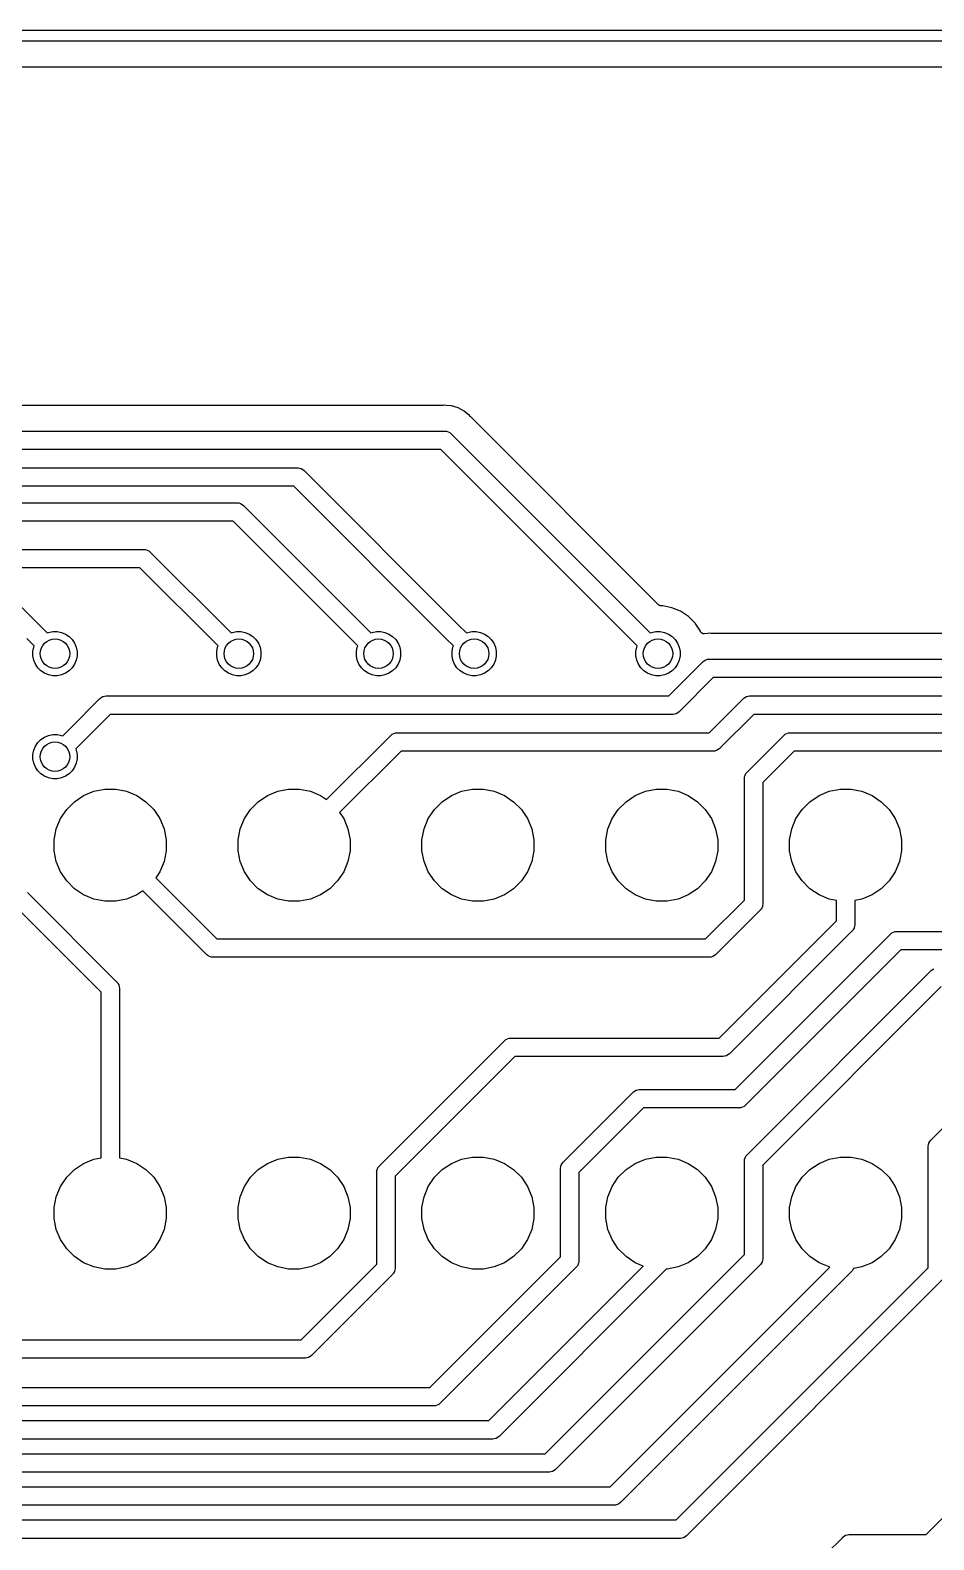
# Model space of a CAD drawing. Extents: x 3.36 to 8.33, y -5.94 to -3.6.
# Drawn here: x 6.345 to 6.829, y -4.407 to -3.599 of the extents above; entities that cross this region are included whole.
import ezdxf

# ---------------------------------------------------------------- set-up
doc = ezdxf.new("R2010")
doc.units = 0
doc.header["$MEASUREMENT"] = 0
doc.layers.add('BLACK', color=7, linetype='CONTINUOUS')

msp = doc.modelspace()

# ---------------------------------------------------------------- linework, layer by layer
at = {"layer": 'BLACK', "linetype": 'CONTINUOUS'}
for p, q in [((3.36629, -3.59941), (8.32663, -3.59941)), ((8.32382, -3.60531), (3.36909, -3.60531)), ((3.38484, -3.61909), (8.30807, -3.61909)), ((6.56591, -3.8002), (4.6644, -3.8002)), ((6.566, -3.80019), (6.56591, -3.8002)), ((6.56608, -3.80019), (6.566, -3.80019)), ((6.56611, -3.80019), (6.56608, -3.80019)), ((6.56693, -3.80011), (6.56611, -3.80019)), ((6.56775, -3.80019), (6.56693, -3.80011)), ((6.5706, -3.80047), (6.56775, -3.80019)), ((6.56775, -3.80019), (6.56775, -3.80019)), ((6.57412, -3.80154), (6.5706, -3.80047)), ((6.57737, -3.80327), (6.57412, -3.80154)), ((6.58022, -3.80561), (6.57737, -3.80327)), ((6.58074, -3.80625), (6.58022, -3.80561)), ((6.5808, -3.80631), (6.58074, -3.80625)), ((6.58085, -3.80637), (6.5808, -3.80631)), ((6.58087, -3.80639), (6.58085, -3.80637)), ((6.68138, -3.9069), (6.58087, -3.80639)), ((4.66363, -3.81398), (6.56669, -3.81398)), ((6.56669, -3.81398), (6.56693, -3.81395)), ((6.56693, -3.81395), (6.56717, -3.81398)), ((6.56717, -3.81398), (6.56717, -3.81398)), ((6.56717, -3.81398), (6.56789, -3.81405)), ((6.56789, -3.81405), (6.56882, -3.81433)), ((6.56882, -3.81433), (6.56968, -3.81479)), ((6.56968, -3.81479), (6.57043, -3.8154)), ((6.57043, -3.8154), (6.57058, -3.81559)), ((6.57058, -3.81559), (6.67294, -3.91795)), ((6.56489, -3.82382), (4.66542, -3.82382)), ((6.66598, -3.92491), (6.56489, -3.82382)), ((4.71678, -3.83366), (6.48795, -3.83366)), ((6.48795, -3.83366), (6.48819, -3.83364)), ((6.48819, -3.83364), (6.48843, -3.83366)), ((6.48843, -3.83366), (6.48843, -3.83366)), ((6.48843, -3.83366), (6.48915, -3.83373)), ((6.48915, -3.83373), (6.49008, -3.83401)), ((6.49008, -3.83401), (6.49094, -3.83447)), ((6.49094, -3.83447), (6.49169, -3.83509)), ((6.49169, -3.83509), (6.49184, -3.83527)), ((6.49184, -3.83527), (6.57452, -3.91795)), ((6.48615, -3.8435), (4.71857, -3.8435)), ((6.56756, -3.92491), (6.48615, -3.8435)), ((4.80831, -3.85236), (6.45547, -3.85236)), ((6.45547, -3.85236), (6.45571, -3.85234)), ((6.45571, -3.85234), (6.45595, -3.85236)), ((6.45595, -3.85236), (6.45595, -3.85236)), ((6.45595, -3.85236), (6.45667, -3.85243)), ((6.45667, -3.85243), (6.4576, -3.85271)), ((6.4576, -3.85271), (6.45846, -3.85317)), ((6.45846, -3.85317), (6.45921, -3.85379)), ((6.45921, -3.85379), (6.45936, -3.85397)), ((6.45936, -3.85397), (6.52738, -3.92199)), ((6.45367, -3.8622), (4.81011, -3.8622)), ((6.52042, -3.92895), (6.45367, -3.8622)), ((5.0698, -3.87727), (6.40557, -3.87727)), ((6.40557, -3.87727), (6.40582, -3.87725)), ((6.40582, -3.87725), (6.40606, -3.87727)), ((6.40606, -3.87727), (6.40606, -3.87727)), ((6.40606, -3.87727), (6.40678, -3.87734)), ((6.40678, -3.87734), (6.40771, -3.87762)), ((6.40771, -3.87762), (6.40856, -3.87808)), ((6.40856, -3.87808), (6.40931, -3.8787)), ((6.40931, -3.8787), (6.40947, -3.87888)), ((6.40947, -3.87888), (6.45257, -3.92199)), ((6.40378, -3.88711), (5.0698, -3.88711)), ((6.44561, -3.92895), (6.40378, -3.88711)), ((6.33565, -3.90349), (6.35011, -3.91795)), ((6.68152, -3.90702), (6.68138, -3.9069)), ((6.68166, -3.90714), (6.68152, -3.90702)), ((6.68167, -3.90714), (6.68166, -3.90714)), ((6.68168, -3.90715), (6.68167, -3.90714)), ((6.68184, -3.90723), (6.68168, -3.90715)), ((6.682, -3.90732), (6.68184, -3.90723)), ((6.68201, -3.90732), (6.682, -3.90732)), ((6.68202, -3.90733), (6.68201, -3.90732)), ((6.68219, -3.90738), (6.68202, -3.90733)), ((6.68236, -3.90744), (6.68219, -3.90738)), ((6.68237, -3.90744), (6.68236, -3.90744)), ((6.68239, -3.90744), (6.68237, -3.90744)), ((6.68257, -3.90746), (6.68239, -3.90744)), ((6.68275, -3.90748), (6.68257, -3.90746)), ((6.68277, -3.90748), (6.68275, -3.90748)), ((6.68362, -3.90748), (6.68277, -3.90748)), ((6.68277, -3.90748), (6.68277, -3.90748)), ((6.68277, -3.90748), (6.68277, -3.90748)), ((6.68277, -3.90748), (6.68277, -3.90748)), ((6.68857, -3.90846), (6.68362, -3.90748)), ((6.69322, -3.91039), (6.68857, -3.90846)), ((6.35011, -3.91795), (6.35011, -3.91795)), ((6.35011, -3.91795), (6.35415, -3.92199)), ((6.57452, -3.91795), (6.57452, -3.91795)), ((6.57452, -3.91795), (6.57856, -3.92199)), ((6.67294, -3.91795), (6.67294, -3.91795)), ((6.67294, -3.91795), (6.67698, -3.92199)), ((6.69742, -3.91319), (6.69322, -3.91039)), ((6.70098, -3.91676), (6.69742, -3.91319)), ((6.70378, -3.92095), (6.70098, -3.91676)), ((6.34719, -3.92895), (6.34315, -3.92491)), ((6.35415, -3.92199), (6.35482, -3.92171)), ((6.35482, -3.92171), (6.3571, -3.92126)), ((6.3571, -3.92126), (6.35943, -3.92126)), ((6.35943, -3.92126), (6.36171, -3.92171)), ((6.36171, -3.92171), (6.36386, -3.9226)), ((6.36386, -3.9226), (6.3658, -3.9239)), ((6.3658, -3.9239), (6.36744, -3.92554)), ((6.36744, -3.92554), (6.36873, -3.92748)), ((6.45257, -3.92199), (6.45325, -3.92171)), ((6.45325, -3.92171), (6.45553, -3.92126)), ((6.45553, -3.92126), (6.45786, -3.92126)), ((6.45786, -3.92126), (6.46014, -3.92171)), ((6.46014, -3.92171), (6.46229, -3.9226)), ((6.46229, -3.9226), (6.46422, -3.9239)), ((6.46422, -3.9239), (6.46587, -3.92554)), ((6.46587, -3.92554), (6.46716, -3.92748)), ((6.52738, -3.92199), (6.52805, -3.92171)), ((6.52805, -3.92171), (6.53033, -3.92126)), ((6.53033, -3.92126), (6.53266, -3.92126)), ((6.53266, -3.92126), (6.53494, -3.92171)), ((6.53494, -3.92171), (6.53709, -3.9226)), ((6.53709, -3.9226), (6.53903, -3.9239)), ((6.53903, -3.9239), (6.54067, -3.92554)), ((6.54067, -3.92554), (6.54196, -3.92748)), ((6.5716, -3.92895), (6.56756, -3.92491)), ((6.56756, -3.92491), (6.56756, -3.92491)), ((6.57856, -3.92199), (6.57923, -3.92171)), ((6.57923, -3.92171), (6.58151, -3.92126)), ((6.58151, -3.92126), (6.58384, -3.92126)), ((6.58384, -3.92126), (6.58612, -3.92171)), ((6.58612, -3.92171), (6.58827, -3.9226)), ((6.58827, -3.9226), (6.59021, -3.9239)), ((6.59021, -3.9239), (6.59185, -3.92554)), ((6.59185, -3.92554), (6.59314, -3.92748)), ((6.67002, -3.92895), (6.66598, -3.92491)), ((6.66598, -3.92491), (6.66598, -3.92491)), ((6.67698, -3.92199), (6.67766, -3.92171)), ((6.67766, -3.92171), (6.67994, -3.92126)), ((6.67994, -3.92126), (6.68227, -3.92126)), ((6.68227, -3.92126), (6.68455, -3.92171)), ((6.68455, -3.92171), (6.6867, -3.9226)), ((6.6867, -3.9226), (6.68863, -3.9239)), ((6.68863, -3.9239), (6.69028, -3.92554)), ((6.69028, -3.92554), (6.69157, -3.92748)), ((6.70389, -3.92122), (6.70378, -3.92095)), ((6.70393, -3.9213), (6.70389, -3.92122)), ((6.70397, -3.92138), (6.70393, -3.9213)), ((6.70402, -3.92147), (6.70397, -3.92138)), ((6.70407, -3.92156), (6.70402, -3.92147)), ((6.70413, -3.92163), (6.70407, -3.92156)), ((6.70418, -3.9217), (6.70413, -3.92163)), ((6.70425, -3.92177), (6.70418, -3.9217)), ((6.70432, -3.92186), (6.70425, -3.92177)), ((6.70438, -3.92191), (6.70432, -3.92186)), ((6.70445, -3.92197), (6.70438, -3.92191)), ((6.70453, -3.92203), (6.70445, -3.92197)), ((6.70461, -3.9221), (6.70453, -3.92203)), ((6.70469, -3.92214), (6.70461, -3.9221)), ((6.70476, -3.92219), (6.70469, -3.92214)), ((6.70486, -3.92223), (6.70476, -3.92219)), ((6.70495, -3.92228), (6.70486, -3.92223)), ((6.70504, -3.92231), (6.70495, -3.92228)), ((6.70512, -3.92234), (6.70504, -3.92231)), ((6.70522, -3.92236), (6.70512, -3.92234)), ((6.70532, -3.9224), (6.70522, -3.92236)), ((6.70541, -3.9224), (6.70532, -3.9224)), ((6.70549, -3.92242), (6.70541, -3.9224)), ((6.7056, -3.92242), (6.70549, -3.92242)), ((6.7057, -3.92243), (6.7056, -3.92242)), ((6.70579, -3.92243), (6.7057, -3.92243)), ((6.70588, -3.92243), (6.70579, -3.92243)), ((6.7059, -3.92243), (6.70588, -3.92243)), ((6.70784, -3.92223), (6.7059, -3.92243)), ((6.70866, -3.92215), (6.70784, -3.92223)), ((6.70784, -3.92223), (6.70784, -3.92223)), ((6.70948, -3.92223), (6.70866, -3.92215)), ((6.70957, -3.92223), (6.70948, -3.92223)), ((6.70965, -3.92224), (6.70957, -3.92223)), ((6.70968, -3.92224), (6.70965, -3.92224)), ((7.48521, -3.92224), (6.70968, -3.92224)), ((6.34646, -3.93191), (6.34691, -3.92963)), ((6.34646, -3.93423), (6.34646, -3.93191)), ((6.34691, -3.93652), (6.34646, -3.93423)), ((6.34691, -3.92963), (6.34719, -3.92895)), ((6.36873, -3.92748), (6.36962, -3.92963)), ((6.36962, -3.92963), (6.37008, -3.93191)), ((6.37008, -3.93423), (6.36962, -3.93652)), ((6.37008, -3.93191), (6.37008, -3.93423)), ((6.44488, -3.93191), (6.44534, -3.92963)), ((6.44488, -3.93423), (6.44488, -3.93191)), ((6.44534, -3.93652), (6.44488, -3.93423)), ((6.44534, -3.92963), (6.44561, -3.92895)), ((6.46716, -3.92748), (6.46805, -3.92963)), ((6.46805, -3.92963), (6.4685, -3.93191)), ((6.4685, -3.93423), (6.46805, -3.93652)), ((6.4685, -3.93191), (6.4685, -3.93423)), ((6.51968, -3.93191), (6.52014, -3.92963)), ((6.51968, -3.93423), (6.51968, -3.93191)), ((6.52014, -3.93652), (6.51968, -3.93423)), ((6.52014, -3.92963), (6.52042, -3.92895)), ((6.54196, -3.92748), (6.54285, -3.92963)), ((6.54285, -3.92963), (6.54331, -3.93191)), ((6.54331, -3.93423), (6.54285, -3.93652)), ((6.54331, -3.93191), (6.54331, -3.93423)), ((6.57087, -3.93191), (6.57132, -3.92963)), ((6.57087, -3.93423), (6.57087, -3.93191)), ((6.57132, -3.93652), (6.57087, -3.93423)), ((6.57132, -3.92963), (6.5716, -3.92895)), ((6.59314, -3.92748), (6.59403, -3.92963)), ((6.59403, -3.92963), (6.59449, -3.93191)), ((6.59449, -3.93423), (6.59403, -3.93652)), ((6.59449, -3.93191), (6.59449, -3.93423)), ((6.66929, -3.93191), (6.66975, -3.92963)), ((6.66929, -3.93423), (6.66929, -3.93191)), ((6.66975, -3.93652), (6.66929, -3.93423)), ((6.66975, -3.92963), (6.67002, -3.92895)), ((6.69157, -3.92748), (6.69246, -3.92963)), ((6.69246, -3.92963), (6.69291, -3.93191)), ((6.69291, -3.93423), (6.69246, -3.93652)), ((6.69291, -3.93191), (6.69291, -3.93423)), ((6.3478, -3.93867), (6.34691, -3.93652)), ((6.34909, -3.9406), (6.3478, -3.93867)), ((6.35074, -3.94225), (6.34909, -3.9406)), ((6.35267, -3.94354), (6.35074, -3.94225)), ((6.3658, -3.94225), (6.36386, -3.94354)), ((6.36744, -3.9406), (6.3658, -3.94225)), ((6.36873, -3.93867), (6.36744, -3.9406)), ((6.36962, -3.93652), (6.36873, -3.93867)), ((6.44623, -3.93867), (6.44534, -3.93652)), ((6.44752, -3.9406), (6.44623, -3.93867)), ((6.44916, -3.94224), (6.44752, -3.9406)), ((6.4511, -3.94354), (6.44916, -3.94224)), ((6.46422, -3.94224), (6.46229, -3.94354)), ((6.46587, -3.9406), (6.46422, -3.94224)), ((6.46716, -3.93867), (6.46587, -3.9406)), ((6.46805, -3.93652), (6.46716, -3.93867)), ((6.52103, -3.93867), (6.52014, -3.93652)), ((6.52232, -3.9406), (6.52103, -3.93867)), ((6.52397, -3.94225), (6.52232, -3.9406)), ((6.5259, -3.94354), (6.52397, -3.94225)), ((6.53903, -3.94225), (6.53709, -3.94354)), ((6.54067, -3.9406), (6.53903, -3.94225)), ((6.54196, -3.93867), (6.54067, -3.9406)), ((6.54285, -3.93652), (6.54196, -3.93867)), ((6.57221, -3.93867), (6.57132, -3.93652)), ((6.5735, -3.9406), (6.57221, -3.93867)), ((6.57515, -3.94225), (6.5735, -3.9406)), ((6.57708, -3.94354), (6.57515, -3.94225)), ((6.59021, -3.94225), (6.58827, -3.94354)), ((6.59185, -3.9406), (6.59021, -3.94225)), ((6.59314, -3.93867), (6.59185, -3.9406)), ((6.59403, -3.93652), (6.59314, -3.93867)), ((6.67064, -3.93867), (6.66975, -3.93652)), ((6.67193, -3.9406), (6.67064, -3.93867)), ((6.67357, -3.94225), (6.67193, -3.9406)), ((6.67551, -3.94354), (6.67357, -3.94225)), ((6.68863, -3.94225), (6.6867, -3.94354)), ((6.68694, -3.95571), (6.70501, -3.93764)), ((6.69028, -3.9406), (6.68863, -3.94225)), ((6.69157, -3.93867), (6.69028, -3.9406)), ((6.69246, -3.93652), (6.69157, -3.93867)), ((6.70501, -3.93764), (6.70516, -3.93745)), ((6.70516, -3.93745), (6.70535, -3.93729)), ((6.70535, -3.93729), (6.70591, -3.93683)), ((6.70535, -3.93729), (6.70535, -3.93729)), ((6.70591, -3.93683), (6.70677, -3.93638)), ((6.70591, -3.93683), (6.70591, -3.93683)), ((6.70591, -3.93683), (6.70591, -3.93683)), ((6.70677, -3.93638), (6.7077, -3.93609)), ((6.7077, -3.93609), (6.70842, -3.93602)), ((6.70842, -3.93602), (6.70866, -3.936)), ((6.70842, -3.93602), (6.70842, -3.93602)), ((6.70866, -3.936), (6.7089, -3.93602)), ((6.7089, -3.93602), (7.48598, -3.93602)), ((6.35482, -3.94443), (6.35267, -3.94354)), ((6.3571, -3.94488), (6.35482, -3.94443)), ((6.35943, -3.94488), (6.3571, -3.94488)), ((6.36171, -3.94443), (6.35943, -3.94488)), ((6.36386, -3.94354), (6.36171, -3.94443)), ((6.45325, -3.94443), (6.4511, -3.94354)), ((6.45553, -3.94488), (6.45325, -3.94443)), ((6.45786, -3.94488), (6.45553, -3.94488)), ((6.46014, -3.94443), (6.45786, -3.94488)), ((6.46229, -3.94354), (6.46014, -3.94443)), ((6.52805, -3.94443), (6.5259, -3.94354)), ((6.53033, -3.94488), (6.52805, -3.94443)), ((6.53266, -3.94488), (6.53033, -3.94488)), ((6.53494, -3.94443), (6.53266, -3.94488)), ((6.53709, -3.94354), (6.53494, -3.94443)), ((6.57923, -3.94443), (6.57708, -3.94354)), ((6.58151, -3.94488), (6.57923, -3.94443)), ((6.58384, -3.94488), (6.58151, -3.94488)), ((6.58612, -3.94443), (6.58384, -3.94488)), ((6.58827, -3.94354), (6.58612, -3.94443)), ((6.67766, -3.94443), (6.67551, -3.94354)), ((6.67994, -3.94488), (6.67766, -3.94443)), ((6.68227, -3.94488), (6.67994, -3.94488)), ((6.68455, -3.94443), (6.68227, -3.94488)), ((6.6867, -3.94354), (6.68455, -3.94443)), ((6.7107, -3.94587), (6.69263, -3.96394)), ((7.48418, -3.94587), (6.7107, -3.94587)), ((6.36677, -3.97273), (6.38218, -3.95732)), ((6.38218, -3.95732), (6.38233, -3.95713)), ((6.38233, -3.95713), (6.38252, -3.95698)), ((6.38252, -3.95698), (6.38308, -3.95652)), ((6.38252, -3.95698), (6.38252, -3.95698)), ((6.38308, -3.95652), (6.38393, -3.95606)), ((6.38308, -3.95652), (6.38308, -3.95652)), ((6.38308, -3.95652), (6.38308, -3.95652)), ((6.38393, -3.95606), (6.38486, -3.95578)), ((6.38486, -3.95578), (6.38559, -3.95571)), ((6.38559, -3.95571), (6.38583, -3.95568)), ((6.38559, -3.95571), (6.38559, -3.95571)), ((6.38583, -3.95568), (6.38607, -3.95571)), ((6.38607, -3.95571), (6.68694, -3.95571)), ((6.70859, -3.97539), (6.72666, -3.95732)), ((6.72666, -3.95732), (6.72682, -3.95713)), ((6.72682, -3.95713), (6.72705, -3.95694)), ((6.72705, -3.95694), (6.72757, -3.95652)), ((6.72757, -3.95652), (6.72842, -3.95606)), ((6.72842, -3.95606), (6.72935, -3.95578)), ((6.72935, -3.95578), (6.73007, -3.95571)), ((6.73007, -3.95571), (6.73031, -3.95568)), ((6.73007, -3.95571), (6.73007, -3.95571)), ((6.73031, -3.95568), (6.73056, -3.95571)), ((6.73056, -3.95571), (7.48007, -3.95571)), ((6.38787, -3.96555), (6.37373, -3.97969)), ((6.68874, -3.96555), (6.38787, -3.96555)), ((6.68898, -3.96557), (6.68874, -3.96555)), ((6.68922, -3.96555), (6.68898, -3.96557)), ((6.68994, -3.96548), (6.68922, -3.96555)), ((6.68922, -3.96555), (6.68922, -3.96555)), ((6.69087, -3.9652), (6.68994, -3.96548)), ((6.69172, -3.96474), (6.69087, -3.9652)), ((6.69247, -3.96413), (6.69172, -3.96474)), ((6.69263, -3.96394), (6.69247, -3.96413)), ((6.73235, -3.96555), (6.71428, -3.98362)), ((7.47828, -3.96555), (6.73235, -3.96555)), ((6.36239, -3.97711), (6.36677, -3.97273)), ((6.36677, -3.97273), (6.36677, -3.97273)), ((6.34691, -3.98474), (6.3478, -3.98259)), ((6.3478, -3.98259), (6.34909, -3.98066)), ((6.34909, -3.98066), (6.35074, -3.97901)), ((6.35074, -3.97901), (6.35267, -3.97772)), ((6.35267, -3.97772), (6.35482, -3.97683)), ((6.35482, -3.97683), (6.3571, -3.97638)), ((6.3571, -3.97638), (6.35943, -3.97638)), ((6.35943, -3.97638), (6.36171, -3.97683)), ((6.36171, -3.97683), (6.36239, -3.97711)), ((6.37373, -3.97969), (6.36935, -3.98407)), ((6.37373, -3.97969), (6.37373, -3.97969)), ((6.50372, -4.01116), (6.53787, -3.97701)), ((6.53787, -3.97701), (6.53803, -3.97682)), ((6.53803, -3.97682), (6.53821, -3.97666)), ((6.53821, -3.97666), (6.53878, -3.9762)), ((6.53821, -3.97666), (6.53821, -3.97666)), ((6.53878, -3.9762), (6.53963, -3.97575)), ((6.53963, -3.97575), (6.54056, -3.97546)), ((6.54056, -3.97546), (6.54128, -3.97539)), ((6.54128, -3.97539), (6.54152, -3.97537)), ((6.54128, -3.97539), (6.54128, -3.97539)), ((6.54152, -3.97537), (6.54176, -3.97539)), ((6.54176, -3.97539), (6.70859, -3.97539)), ((6.72897, -3.99635), (6.74832, -3.97701)), ((6.74832, -3.97701), (6.74847, -3.97682)), ((6.74847, -3.97682), (6.74885, -3.97651)), ((6.74885, -3.97651), (6.74922, -3.9762)), ((6.74922, -3.9762), (6.75008, -3.97575)), ((6.75008, -3.97575), (6.751, -3.97546)), ((6.751, -3.97546), (6.75173, -3.97539)), ((6.75173, -3.97539), (6.75197, -3.97537)), ((6.75173, -3.97539), (6.75173, -3.97539)), ((6.75197, -3.97537), (6.75221, -3.97539)), ((6.75221, -3.97539), (7.3974, -3.97539)), ((6.34646, -3.98703), (6.34691, -3.98474)), ((6.34646, -3.98935), (6.34646, -3.98703)), ((6.34691, -3.99163), (6.34646, -3.98935)), ((6.36935, -3.98407), (6.36962, -3.98474)), ((6.36962, -3.98474), (6.37008, -3.98703)), ((6.37008, -3.98935), (6.36962, -3.99163)), ((6.37008, -3.98703), (6.37008, -3.98935)), ((6.54356, -3.98524), (6.51068, -4.01812)), ((6.71039, -3.98524), (6.54356, -3.98524)), ((6.71063, -3.98526), (6.71039, -3.98524)), ((6.71087, -3.98524), (6.71063, -3.98526)), ((6.71159, -3.98516), (6.71087, -3.98524)), ((6.71087, -3.98524), (6.71087, -3.98524)), ((6.71252, -3.98488), (6.71159, -3.98516)), ((6.71338, -3.98443), (6.71252, -3.98488)), ((6.71413, -3.98381), (6.71338, -3.98443)), ((6.71428, -3.98362), (6.71413, -3.98381)), ((6.75401, -3.98524), (6.7372, -4.00204)), ((7.3956, -3.98524), (6.75401, -3.98524)), ((6.3478, -3.99378), (6.34691, -3.99163)), ((6.34909, -3.99572), (6.3478, -3.99378)), ((6.35074, -3.99736), (6.34909, -3.99572)), ((6.35267, -3.99866), (6.35074, -3.99736)), ((6.35482, -3.99955), (6.35267, -3.99866)), ((6.36386, -3.99866), (6.36171, -3.99955)), ((6.3658, -3.99736), (6.36386, -3.99866)), ((6.36744, -3.99572), (6.3658, -3.99736)), ((6.36873, -3.99378), (6.36744, -3.99572)), ((6.36962, -3.99163), (6.36873, -3.99378)), ((6.72743, -3.99904), (6.72755, -3.99867)), ((6.72755, -3.99867), (6.72771, -3.99811)), ((6.72771, -3.99811), (6.72817, -3.99725)), ((6.72817, -3.99725), (6.72863, -3.99669)), ((6.72863, -3.99669), (6.72879, -3.9965)), ((6.72863, -3.99669), (6.72863, -3.99669)), ((6.72879, -3.9965), (6.72897, -3.99635)), ((6.3571, -4), (6.35482, -3.99955)), ((6.35943, -4), (6.3571, -4)), ((6.36171, -3.99955), (6.35943, -4)), ((6.37363, -4.00899), (6.37909, -4.00673)), ((6.37909, -4.00673), (6.38488, -4.00557)), ((6.38488, -4.00557), (6.39079, -4.00557)), ((6.39079, -4.00557), (6.39659, -4.00673)), ((6.39659, -4.00673), (6.40205, -4.00899)), ((6.47205, -4.00899), (6.47751, -4.00673)), ((6.47751, -4.00673), (6.48331, -4.00557)), ((6.48331, -4.00557), (6.48922, -4.00557)), ((6.48922, -4.00557), (6.49501, -4.00673)), ((6.49501, -4.00673), (6.50047, -4.00899)), ((6.57048, -4.00899), (6.57594, -4.00673)), ((6.57594, -4.00673), (6.58173, -4.00557)), ((6.58173, -4.00557), (6.58764, -4.00557)), ((6.58764, -4.00557), (6.59344, -4.00673)), ((6.59344, -4.00673), (6.5989, -4.00899)), ((6.6689, -4.00899), (6.67436, -4.00673)), ((6.67436, -4.00673), (6.68016, -4.00557)), ((6.68016, -4.00557), (6.68607, -4.00557)), ((6.68607, -4.00557), (6.69186, -4.00673)), ((6.69186, -4.00673), (6.69732, -4.00899)), ((6.72734, -4), (6.72736, -3.99975)), ((6.72736, -4.00024), (6.72734, -4)), ((6.72736, -3.99975), (6.72743, -3.99904)), ((6.72736, -4.06489), (6.72736, -4.00024)), ((6.7372, -4.00204), (6.7372, -4.06669)), ((6.76733, -4.00899), (6.77279, -4.00673)), ((6.77279, -4.00673), (6.77858, -4.00557)), ((6.77858, -4.00557), (6.78449, -4.00557)), ((6.78449, -4.00557), (6.79029, -4.00673)), ((6.79029, -4.00673), (6.79575, -4.00899)), ((6.36454, -4.01645), (6.36871, -4.01227)), ((6.36871, -4.01227), (6.37363, -4.00899)), ((6.40205, -4.00899), (6.40696, -4.01227)), ((6.40696, -4.01227), (6.41114, -4.01645)), ((6.46296, -4.01645), (6.46714, -4.01227)), ((6.46714, -4.01227), (6.47205, -4.00899)), ((6.50047, -4.00899), (6.50372, -4.01116)), ((6.56139, -4.01645), (6.56557, -4.01227)), ((6.56557, -4.01227), (6.57048, -4.00899)), ((6.5989, -4.00899), (6.60381, -4.01227)), ((6.60381, -4.01227), (6.60799, -4.01645)), ((6.65981, -4.01645), (6.66399, -4.01227)), ((6.66399, -4.01227), (6.6689, -4.00899)), ((6.69732, -4.00899), (6.70224, -4.01227)), ((6.70224, -4.01227), (6.70642, -4.01645)), ((6.75824, -4.01645), (6.76242, -4.01227)), ((6.76242, -4.01227), (6.76733, -4.00899)), ((6.79575, -4.00899), (6.80066, -4.01227)), ((6.80066, -4.01227), (6.80484, -4.01645)), ((6.35899, -4.02682), (6.36125, -4.02136)), ((6.36125, -4.02136), (6.36454, -4.01645)), ((6.41114, -4.01645), (6.41442, -4.02136)), ((6.41442, -4.02136), (6.41669, -4.02682)), ((6.45742, -4.02682), (6.45968, -4.02136)), ((6.45968, -4.02136), (6.46296, -4.01645)), ((6.51068, -4.01812), (6.51285, -4.02136)), ((6.51285, -4.02136), (6.51511, -4.02682)), ((6.55584, -4.02682), (6.5581, -4.02136)), ((6.5581, -4.02136), (6.56139, -4.01645)), ((6.60799, -4.01645), (6.61127, -4.02136)), ((6.61127, -4.02136), (6.61354, -4.02682)), ((6.65427, -4.02682), (6.65653, -4.02136)), ((6.65653, -4.02136), (6.65981, -4.01645)), ((6.70642, -4.01645), (6.7097, -4.02136)), ((6.7097, -4.02136), (6.71196, -4.02682)), ((6.75269, -4.02682), (6.75495, -4.02136)), ((6.75495, -4.02136), (6.75824, -4.01645)), ((6.80484, -4.01645), (6.80813, -4.02136)), ((6.80813, -4.02136), (6.81039, -4.02682)), ((6.35784, -4.03262), (6.35899, -4.02682)), ((6.41669, -4.02682), (6.41784, -4.03262)), ((6.45626, -4.03262), (6.45742, -4.02682)), ((6.51511, -4.02682), (6.51626, -4.03262)), ((6.55469, -4.03262), (6.55584, -4.02682)), ((6.61354, -4.02682), (6.61469, -4.03262)), ((6.65311, -4.03262), (6.65427, -4.02682)), ((6.71196, -4.02682), (6.71311, -4.03262)), ((6.75154, -4.03262), (6.75269, -4.02682)), ((6.81039, -4.02682), (6.81154, -4.03262)), ((6.35784, -4.03853), (6.35784, -4.03262)), ((6.35899, -4.04433), (6.35784, -4.03853)), ((6.41784, -4.03853), (6.41669, -4.04433)), ((6.41784, -4.03262), (6.41784, -4.03853)), ((6.45626, -4.03853), (6.45626, -4.03262)), ((6.45742, -4.04433), (6.45626, -4.03853)), ((6.51626, -4.03853), (6.51511, -4.04433)), ((6.51626, -4.03262), (6.51626, -4.03853)), ((6.55469, -4.03853), (6.55469, -4.03262)), ((6.55584, -4.04433), (6.55469, -4.03853)), ((6.61469, -4.03853), (6.61354, -4.04433)), ((6.61469, -4.03262), (6.61469, -4.03853)), ((6.65311, -4.03853), (6.65311, -4.03262)), ((6.65427, -4.04433), (6.65311, -4.03853)), ((6.71311, -4.03853), (6.71196, -4.04433)), ((6.71311, -4.03262), (6.71311, -4.03853)), ((6.75154, -4.03853), (6.75154, -4.03262)), ((6.75269, -4.04433), (6.75154, -4.03853)), ((6.81154, -4.03853), (6.81039, -4.04433)), ((6.81154, -4.03262), (6.81154, -4.03853)), ((6.36125, -4.04979), (6.35899, -4.04433)), ((6.41669, -4.04433), (6.41442, -4.04979)), ((6.45968, -4.04979), (6.45742, -4.04433)), ((6.51511, -4.04433), (6.51285, -4.04979)), ((6.5581, -4.04979), (6.55584, -4.04433)), ((6.61354, -4.04433), (6.61127, -4.04979)), ((6.65653, -4.04979), (6.65427, -4.04433)), ((6.71196, -4.04433), (6.7097, -4.04979)), ((6.75495, -4.04979), (6.75269, -4.04433)), ((6.81039, -4.04433), (6.80813, -4.04979)), ((6.36454, -4.0547), (6.36125, -4.04979)), ((6.36871, -4.05888), (6.36454, -4.0547)), ((6.41442, -4.04979), (6.41226, -4.05303)), ((6.41226, -4.05303), (6.44485, -4.08563)), ((6.46296, -4.0547), (6.45968, -4.04979)), ((6.46714, -4.05888), (6.46296, -4.0547)), ((6.50957, -4.0547), (6.50539, -4.05888)), ((6.51285, -4.04979), (6.50957, -4.0547)), ((6.56139, -4.0547), (6.5581, -4.04979)), ((6.56557, -4.05888), (6.56139, -4.0547)), ((6.60799, -4.0547), (6.60381, -4.05888)), ((6.61127, -4.04979), (6.60799, -4.0547)), ((6.65981, -4.0547), (6.65653, -4.04979)), ((6.66399, -4.05888), (6.65981, -4.0547)), ((6.70642, -4.0547), (6.70224, -4.05888)), ((6.7097, -4.04979), (6.70642, -4.0547)), ((6.75824, -4.0547), (6.75495, -4.04979)), ((6.76242, -4.05888), (6.75824, -4.0547)), ((6.80484, -4.0547), (6.80066, -4.05888)), ((6.80813, -4.04979), (6.80484, -4.0547)), ((6.3435, -4.06095), (6.39115, -4.1086)), ((6.37363, -4.06216), (6.36871, -4.05888)), ((6.37909, -4.06442), (6.37363, -4.06216)), ((6.40205, -4.06216), (6.39659, -4.06442)), ((6.4053, -4.05999), (6.40205, -4.06216)), ((6.43916, -4.09386), (6.4053, -4.05999)), ((6.47205, -4.06216), (6.46714, -4.05888)), ((6.47751, -4.06442), (6.47205, -4.06216)), ((6.50047, -4.06216), (6.49501, -4.06442)), ((6.50539, -4.05888), (6.50047, -4.06216)), ((6.57048, -4.06216), (6.56557, -4.05888)), ((6.57594, -4.06442), (6.57048, -4.06216)), ((6.5989, -4.06216), (6.59344, -4.06442)), ((6.60381, -4.05888), (6.5989, -4.06216)), ((6.6689, -4.06216), (6.66399, -4.05888)), ((6.67436, -4.06442), (6.6689, -4.06216)), ((6.69732, -4.06216), (6.69186, -4.06442)), ((6.70224, -4.05888), (6.69732, -4.06216)), ((6.76733, -4.06216), (6.76242, -4.05888)), ((6.77279, -4.06442), (6.76733, -4.06216)), ((6.79575, -4.06216), (6.79029, -4.06442)), ((6.80066, -4.05888), (6.79575, -4.06216)), ((6.38292, -4.11429), (6.33527, -4.06664)), ((6.38488, -4.06557), (6.37909, -4.06442)), ((6.39079, -4.06557), (6.38488, -4.06557)), ((6.39659, -4.06442), (6.39079, -4.06557)), ((6.48331, -4.06557), (6.47751, -4.06442)), ((6.48922, -4.06557), (6.48331, -4.06557)), ((6.49501, -4.06442), (6.48922, -4.06557)), ((6.58173, -4.06557), (6.57594, -4.06442)), ((6.58764, -4.06557), (6.58173, -4.06557)), ((6.59344, -4.06442), (6.58764, -4.06557)), ((6.68016, -4.06557), (6.67436, -4.06442)), ((6.68607, -4.06557), (6.68016, -4.06557)), ((6.69186, -4.06442), (6.68607, -4.06557)), ((6.70662, -4.08563), (6.72736, -4.06489)), ((6.73559, -4.07058), (6.71231, -4.09386)), ((6.73578, -4.07043), (6.73559, -4.07058)), ((6.73593, -4.07024), (6.73578, -4.07043)), ((6.7364, -4.06968), (6.73593, -4.07024)), ((6.73593, -4.07024), (6.73593, -4.07024)), ((6.73685, -4.06882), (6.7364, -4.06968)), ((6.737, -4.06832), (6.73685, -4.06882)), ((6.73713, -4.06789), (6.737, -4.06832)), ((6.7372, -4.06717), (6.73713, -4.06789)), ((6.7372, -4.06669), (6.73723, -4.06693)), ((6.73723, -4.06693), (6.7372, -4.06717)), ((6.7372, -4.06717), (6.7372, -4.06717)), ((6.77662, -4.06518), (6.77279, -4.06442)), ((6.77662, -4.07596), (6.77662, -4.06518)), ((6.79029, -4.06442), (6.78646, -4.06518)), ((6.78646, -4.06518), (6.78646, -4.07776)), ((6.7138, -4.13878), (6.77662, -4.07596)), ((6.78617, -4.0797), (6.78611, -4.07989)), ((6.78639, -4.07897), (6.78617, -4.0797)), ((6.78646, -4.07824), (6.78639, -4.07897)), ((6.78646, -4.07776), (6.78648, -4.078)), ((6.78648, -4.078), (6.78646, -4.07824)), ((6.78646, -4.07824), (6.78646, -4.07824)), ((6.44485, -4.08563), (6.70662, -4.08563)), ((6.78485, -4.08165), (6.71949, -4.14701)), ((6.72237, -4.16634), (6.8054, -4.0833)), ((6.78504, -4.0815), (6.78485, -4.08165)), ((6.78519, -4.08131), (6.78504, -4.0815)), ((6.78565, -4.08075), (6.78519, -4.08131)), ((6.78519, -4.08131), (6.78519, -4.08131)), ((6.78611, -4.07989), (6.78565, -4.08075)), ((6.8054, -4.0833), (6.80556, -4.08312)), ((6.80556, -4.08312), (6.80575, -4.08296)), ((6.80575, -4.08296), (6.80631, -4.0825)), ((6.80575, -4.08296), (6.80575, -4.08296)), ((6.80631, -4.0825), (6.80716, -4.08205)), ((6.80716, -4.08205), (6.80717, -4.08204)), ((6.80717, -4.08204), (6.80809, -4.08176)), ((6.80809, -4.08176), (6.80881, -4.08169)), ((6.80881, -4.08169), (6.80906, -4.08167)), ((6.80881, -4.08169), (6.80881, -4.08169)), ((6.80906, -4.08167), (6.8093, -4.08169)), ((6.8093, -4.08169), (6.89058, -4.08169)), ((6.43932, -4.09405), (6.43916, -4.09386)), ((6.43951, -4.0942), (6.43932, -4.09405)), ((6.44007, -4.09466), (6.43951, -4.0942)), ((6.44033, -4.0948), (6.44007, -4.09466)), ((6.44092, -4.09512), (6.44033, -4.0948)), ((6.44185, -4.0954), (6.44092, -4.09512)), ((6.44257, -4.09547), (6.44185, -4.0954)), ((6.44281, -4.0955), (6.44257, -4.09547)), ((6.44257, -4.09547), (6.44257, -4.09547)), ((6.44306, -4.09547), (6.44281, -4.0955)), ((6.70842, -4.09547), (6.44306, -4.09547)), ((6.70866, -4.0955), (6.70842, -4.09547)), ((6.7089, -4.09547), (6.70866, -4.0955)), ((6.70963, -4.0954), (6.7089, -4.09547)), ((6.7089, -4.09547), (6.7089, -4.09547)), ((6.71055, -4.09512), (6.70963, -4.0954)), ((6.71141, -4.09466), (6.71055, -4.09512)), ((6.71216, -4.09405), (6.71141, -4.09466)), ((6.71231, -4.09386), (6.71216, -4.09405)), ((6.81109, -4.09154), (6.72806, -4.17457)), ((6.89059, -4.09154), (6.81109, -4.09154)), ((6.72897, -4.20107), (6.82706, -4.10299)), ((6.82706, -4.10299), (6.82721, -4.1028)), ((6.82721, -4.1028), (6.8274, -4.10265)), ((6.8274, -4.10265), (6.82796, -4.10219)), ((6.8274, -4.10265), (6.8274, -4.10265)), ((6.82796, -4.10219), (6.82882, -4.10173)), ((6.82796, -4.10219), (6.82796, -4.10219)), ((6.82796, -4.10219), (6.82796, -4.10219)), ((6.39115, -4.1086), (6.39134, -4.10875)), ((6.39134, -4.10875), (6.39149, -4.10894)), ((6.39149, -4.10894), (6.39149, -4.10894)), ((6.39149, -4.10894), (6.39178, -4.10929)), ((6.39178, -4.10929), (6.39195, -4.1095)), ((6.39195, -4.1095), (6.39241, -4.11036)), ((6.39241, -4.11036), (6.39269, -4.11128)), ((6.39269, -4.11128), (6.39276, -4.11201)), ((6.39276, -4.11201), (6.39276, -4.11201)), ((6.39276, -4.11201), (6.39278, -4.11225)), ((6.83275, -4.11122), (6.7372, -4.20676)), ((6.38292, -4.20282), (6.38292, -4.11429)), ((6.39278, -4.11225), (6.39276, -4.11249)), ((6.39276, -4.11249), (6.39276, -4.20282)), ((6.8274, -4.1932), (6.90186, -4.11874)), ((6.53212, -4.20698), (6.59871, -4.14039)), ((6.59871, -4.14039), (6.59887, -4.1402)), ((6.59887, -4.1402), (6.59905, -4.14005)), ((6.59905, -4.14005), (6.59961, -4.13959)), ((6.59961, -4.13959), (6.60047, -4.13913)), ((6.60047, -4.13913), (6.60059, -4.1391)), ((6.60059, -4.1391), (6.6014, -4.13885)), ((6.6014, -4.13885), (6.60212, -4.13878)), ((6.60212, -4.13878), (6.60236, -4.13876)), ((6.60212, -4.13878), (6.60212, -4.13878)), ((6.60236, -4.13876), (6.6026, -4.13878)), ((6.6026, -4.13878), (6.7138, -4.13878)), ((6.6044, -4.14862), (6.54035, -4.21267)), ((6.7156, -4.14862), (6.6044, -4.14862)), ((6.71584, -4.14865), (6.7156, -4.14862)), ((6.71608, -4.14862), (6.71584, -4.14865)), ((6.7168, -4.14855), (6.71608, -4.14862)), ((6.71608, -4.14862), (6.71608, -4.14862)), ((6.71773, -4.14827), (6.7168, -4.14855)), ((6.71859, -4.14781), (6.71773, -4.14827)), ((6.71934, -4.1472), (6.71859, -4.14781)), ((6.71949, -4.14701), (6.71934, -4.1472)), ((6.63055, -4.20501), (6.66761, -4.16795)), ((6.66761, -4.16795), (6.66776, -4.16776)), ((6.66776, -4.16776), (6.66795, -4.16761)), ((6.66795, -4.16761), (6.66851, -4.16715)), ((6.66851, -4.16715), (6.66937, -4.16669)), ((6.66937, -4.16669), (6.6703, -4.16641)), ((6.6703, -4.16641), (6.67102, -4.16634)), ((6.67102, -4.16634), (6.67126, -4.16631)), ((6.67102, -4.16634), (6.67102, -4.16634)), ((6.67126, -4.16631), (6.6715, -4.16634)), ((6.6715, -4.16634), (6.72237, -4.16634)), ((6.6733, -4.17618), (6.63878, -4.2107)), ((6.72417, -4.17618), (6.6733, -4.17618)), ((6.72441, -4.1762), (6.72417, -4.17618)), ((6.72465, -4.17618), (6.72441, -4.1762)), ((6.72537, -4.17611), (6.72465, -4.17618)), ((6.72465, -4.17618), (6.72465, -4.17618)), ((6.7263, -4.17583), (6.72537, -4.17611)), ((6.72716, -4.17537), (6.7263, -4.17583)), ((6.72791, -4.17476), (6.72716, -4.17537)), ((6.72806, -4.17457), (6.72791, -4.17476)), ((6.82576, -4.19685), (6.82579, -4.19661)), ((6.82579, -4.19709), (6.82576, -4.19685)), ((6.82579, -4.19661), (6.82586, -4.19589)), ((6.82579, -4.19661), (6.82579, -4.19661)), ((6.82579, -4.26174), (6.82579, -4.19709)), ((6.82586, -4.19589), (6.82614, -4.19496)), ((6.82614, -4.19496), (6.8266, -4.1941)), ((6.8266, -4.1941), (6.82721, -4.19335)), ((6.82721, -4.19335), (6.8274, -4.1932)), ((6.36871, -4.20912), (6.37363, -4.20584)), ((6.37363, -4.20584), (6.37909, -4.20358)), ((6.37909, -4.20358), (6.38292, -4.20282)), ((6.39276, -4.20282), (6.39659, -4.20358)), ((6.39659, -4.20358), (6.40205, -4.20584)), ((6.40205, -4.20584), (6.40696, -4.20912)), ((6.46714, -4.20912), (6.47205, -4.20584)), ((6.47205, -4.20584), (6.47751, -4.20358)), ((6.47751, -4.20358), (6.48331, -4.20243)), ((6.48331, -4.20243), (6.48922, -4.20243)), ((6.48922, -4.20243), (6.49501, -4.20358)), ((6.49501, -4.20358), (6.50047, -4.20584)), ((6.50047, -4.20584), (6.50539, -4.20912)), ((6.53058, -4.20967), (6.53086, -4.20874)), ((6.53086, -4.20874), (6.53132, -4.20788)), ((6.53132, -4.20788), (6.53194, -4.20713)), ((6.53194, -4.20713), (6.53212, -4.20698)), ((6.56557, -4.20912), (6.57048, -4.20584)), ((6.57048, -4.20584), (6.57594, -4.20358)), ((6.57594, -4.20358), (6.58173, -4.20243)), ((6.58173, -4.20243), (6.58764, -4.20243)), ((6.58764, -4.20243), (6.59344, -4.20358)), ((6.59344, -4.20358), (6.5989, -4.20584)), ((6.5989, -4.20584), (6.60381, -4.20912)), ((6.62891, -4.20866), (6.62894, -4.20842)), ((6.62894, -4.2089), (6.62891, -4.20866)), ((6.62894, -4.20842), (6.62901, -4.2077)), ((6.62894, -4.20842), (6.62894, -4.20842)), ((6.62894, -4.25584), (6.62894, -4.2089)), ((6.62901, -4.2077), (6.62929, -4.20677)), ((6.62929, -4.20677), (6.62975, -4.20591)), ((6.62975, -4.20591), (6.63036, -4.20516)), ((6.63036, -4.20516), (6.63055, -4.20501)), ((6.66399, -4.20912), (6.6689, -4.20584)), ((6.6689, -4.20584), (6.67436, -4.20358)), ((6.67436, -4.20358), (6.68016, -4.20243)), ((6.68016, -4.20243), (6.68607, -4.20243)), ((6.68607, -4.20243), (6.69186, -4.20358)), ((6.69186, -4.20358), (6.69732, -4.20584)), ((6.69732, -4.20584), (6.70224, -4.20912)), ((6.72734, -4.20472), (6.72736, -4.20448)), ((6.72736, -4.20497), (6.72734, -4.20472)), ((6.72736, -4.20448), (6.72743, -4.20376)), ((6.72736, -4.20448), (6.72736, -4.20448)), ((6.72736, -4.25459), (6.72736, -4.20497)), ((6.72743, -4.20376), (6.72771, -4.20283)), ((6.72771, -4.20283), (6.72817, -4.20198)), ((6.72817, -4.20198), (6.72879, -4.20123)), ((6.72879, -4.20123), (6.72897, -4.20107)), ((6.7372, -4.20676), (6.7372, -4.25638)), ((6.76242, -4.20912), (6.76733, -4.20584)), ((6.76733, -4.20584), (6.77279, -4.20358)), ((6.77279, -4.20358), (6.77858, -4.20243)), ((6.77858, -4.20243), (6.78449, -4.20243)), ((6.78449, -4.20243), (6.79029, -4.20358)), ((6.79029, -4.20358), (6.79575, -4.20584)), ((6.79575, -4.20584), (6.80066, -4.20912)), ((6.36125, -4.21821), (6.36454, -4.2133)), ((6.36454, -4.2133), (6.36871, -4.20912)), ((6.40696, -4.20912), (6.41114, -4.2133)), ((6.41114, -4.2133), (6.41442, -4.21821)), ((6.45968, -4.21821), (6.46296, -4.2133)), ((6.46296, -4.2133), (6.46714, -4.20912)), ((6.50539, -4.20912), (6.50957, -4.2133)), ((6.50957, -4.2133), (6.51285, -4.21821)), ((6.53049, -4.21063), (6.53051, -4.21039)), ((6.53051, -4.21087), (6.53049, -4.21063)), ((6.53051, -4.21039), (6.53058, -4.20967)), ((6.53051, -4.21039), (6.53051, -4.21039)), ((6.53051, -4.25977), (6.53051, -4.21087)), ((6.54035, -4.21267), (6.54035, -4.26157)), ((6.5581, -4.21821), (6.56139, -4.2133)), ((6.56139, -4.2133), (6.56557, -4.20912)), ((6.60381, -4.20912), (6.60799, -4.2133)), ((6.60799, -4.2133), (6.61127, -4.21821)), ((6.63878, -4.2107), (6.63878, -4.25763)), ((6.65653, -4.21821), (6.65981, -4.2133)), ((6.65981, -4.2133), (6.66399, -4.20912)), ((6.70224, -4.20912), (6.70642, -4.2133)), ((6.70642, -4.2133), (6.7097, -4.21821)), ((6.75495, -4.21821), (6.75824, -4.2133)), ((6.75824, -4.2133), (6.76242, -4.20912)), ((6.80066, -4.20912), (6.80484, -4.2133)), ((6.80484, -4.2133), (6.80813, -4.21821)), ((6.35784, -4.22947), (6.35899, -4.22367)), ((6.35899, -4.22367), (6.36125, -4.21821)), ((6.41442, -4.21821), (6.41669, -4.22367)), ((6.41669, -4.22367), (6.41784, -4.22947)), ((6.45626, -4.22947), (6.45742, -4.22367)), ((6.45742, -4.22367), (6.45968, -4.21821)), ((6.51285, -4.21821), (6.51511, -4.22367)), ((6.51511, -4.22367), (6.51626, -4.22947)), ((6.55469, -4.22947), (6.55584, -4.22367)), ((6.55584, -4.22367), (6.5581, -4.21821)), ((6.61127, -4.21821), (6.61354, -4.22367)), ((6.61354, -4.22367), (6.61469, -4.22947)), ((6.65311, -4.22947), (6.65427, -4.22367)), ((6.65427, -4.22367), (6.65653, -4.21821)), ((6.7097, -4.21821), (6.71196, -4.22367)), ((6.71196, -4.22367), (6.71311, -4.22947)), ((6.75154, -4.22947), (6.75269, -4.22367)), ((6.75269, -4.22367), (6.75495, -4.21821)), ((6.80813, -4.21821), (6.81039, -4.22367)), ((6.81039, -4.22367), (6.81154, -4.22947)), ((6.35784, -4.23538), (6.35784, -4.22947)), ((6.41784, -4.22947), (6.41784, -4.23538)), ((6.45626, -4.23538), (6.45626, -4.22947)), ((6.51626, -4.22947), (6.51626, -4.23538)), ((6.55469, -4.23538), (6.55469, -4.22947)), ((6.61469, -4.22947), (6.61469, -4.23538)), ((6.65311, -4.23538), (6.65311, -4.22947)), ((6.71311, -4.22947), (6.71311, -4.23538)), ((6.75154, -4.23538), (6.75154, -4.22947)), ((6.81154, -4.22947), (6.81154, -4.23538)), ((6.35899, -4.24118), (6.35784, -4.23538)), ((6.36125, -4.24664), (6.35899, -4.24118)), ((6.41669, -4.24118), (6.41442, -4.24664)), ((6.41784, -4.23538), (6.41669, -4.24118)), ((6.45742, -4.24118), (6.45626, -4.23538)), ((6.45968, -4.24664), (6.45742, -4.24118)), ((6.51511, -4.24118), (6.51285, -4.24664)), ((6.51626, -4.23538), (6.51511, -4.24118)), ((6.55584, -4.24118), (6.55469, -4.23538)), ((6.5581, -4.24664), (6.55584, -4.24118)), ((6.61354, -4.24118), (6.61127, -4.24664)), ((6.61469, -4.23538), (6.61354, -4.24118)), ((6.65427, -4.24118), (6.65311, -4.23538)), ((6.65653, -4.24664), (6.65427, -4.24118)), ((6.71196, -4.24118), (6.7097, -4.24664)), ((6.71311, -4.23538), (6.71196, -4.24118)), ((6.75269, -4.24118), (6.75154, -4.23538)), ((6.75495, -4.24664), (6.75269, -4.24118)), ((6.81039, -4.24118), (6.80813, -4.24664)), ((6.81154, -4.23538), (6.81039, -4.24118)), ((6.36454, -4.25155), (6.36125, -4.24664)), ((6.41442, -4.24664), (6.41114, -4.25155)), ((6.46296, -4.25155), (6.45968, -4.24664)), ((6.51285, -4.24664), (6.50957, -4.25155)), ((6.56139, -4.25155), (6.5581, -4.24664)), ((6.61127, -4.24664), (6.60799, -4.25155)), ((6.65981, -4.25155), (6.65653, -4.24664)), ((6.7097, -4.24664), (6.70642, -4.25155)), ((6.75824, -4.25155), (6.75495, -4.24664)), ((6.80813, -4.24664), (6.80484, -4.25155)), ((6.36871, -4.25573), (6.36454, -4.25155)), ((6.37363, -4.25901), (6.36871, -4.25573)), ((6.40696, -4.25573), (6.40205, -4.25901)), ((6.41114, -4.25155), (6.40696, -4.25573)), ((6.46714, -4.25573), (6.46296, -4.25155)), ((6.47205, -4.25901), (6.46714, -4.25573)), ((6.50539, -4.25573), (6.50047, -4.25901)), ((6.50957, -4.25155), (6.50539, -4.25573)), ((6.55899, -4.32579), (6.62894, -4.25584)), ((6.56557, -4.25573), (6.56139, -4.25155)), ((6.57048, -4.25901), (6.56557, -4.25573)), ((6.60381, -4.25573), (6.5989, -4.25901)), ((6.60799, -4.25155), (6.60381, -4.25573)), ((6.62073, -4.36122), (6.72736, -4.25459)), ((6.66399, -4.25573), (6.65981, -4.25155)), ((6.6689, -4.25901), (6.66399, -4.25573)), ((6.70224, -4.25573), (6.69732, -4.25901)), ((6.70642, -4.25155), (6.70224, -4.25573)), ((6.7372, -4.25687), (6.73713, -4.25759)), ((6.7372, -4.25638), (6.73723, -4.25663)), ((6.73723, -4.25663), (6.7372, -4.25687)), ((6.7372, -4.25687), (6.7372, -4.25687)), ((6.76242, -4.25573), (6.75824, -4.25155)), ((6.76733, -4.25901), (6.76242, -4.25573)), ((6.80066, -4.25573), (6.79575, -4.25901)), ((6.80484, -4.25155), (6.80066, -4.25573)), ((6.37909, -4.26127), (6.37363, -4.25901)), ((6.38488, -4.26243), (6.37909, -4.26127)), ((6.39079, -4.26243), (6.38488, -4.26243)), ((6.39659, -4.26127), (6.39079, -4.26243)), ((6.40205, -4.25901), (6.39659, -4.26127)), ((6.47751, -4.26127), (6.47205, -4.25901)), ((6.48331, -4.26243), (6.47751, -4.26127)), ((6.48922, -4.26243), (6.48331, -4.26243)), ((6.49501, -4.26127), (6.48922, -4.26243)), ((6.49009, -4.3002), (6.53051, -4.25977)), ((6.50047, -4.25901), (6.49501, -4.26127)), ((6.53874, -4.26546), (6.49578, -4.30843)), ((6.53893, -4.26531), (6.53874, -4.26546)), ((6.53921, -4.26497), (6.53893, -4.26531)), ((6.53954, -4.26456), (6.53921, -4.26497)), ((6.54, -4.2637), (6.53954, -4.26456)), ((6.54006, -4.26352), (6.54, -4.2637)), ((6.54028, -4.26278), (6.54006, -4.26352)), ((6.54035, -4.26205), (6.54028, -4.26278)), ((6.54035, -4.26157), (6.54038, -4.26181)), ((6.54038, -4.26181), (6.54035, -4.26205)), ((6.54035, -4.26205), (6.54035, -4.26205)), ((6.63717, -4.26152), (6.56467, -4.33402)), ((6.57594, -4.26127), (6.57048, -4.25901)), ((6.58173, -4.26243), (6.57594, -4.26127)), ((6.58764, -4.26243), (6.58173, -4.26243)), ((6.59344, -4.26127), (6.58764, -4.26243)), ((6.59048, -4.3435), (6.6732, -4.26079)), ((6.5989, -4.25901), (6.59344, -4.26127)), ((6.68548, -4.26243), (6.59617, -4.35173)), ((6.73559, -4.26028), (6.62642, -4.36945)), ((6.63735, -4.26137), (6.63717, -4.26152)), ((6.63751, -4.26118), (6.63735, -4.26137)), ((6.63797, -4.26062), (6.63751, -4.26118)), ((6.63751, -4.26118), (6.63751, -4.26118)), ((6.63843, -4.25977), (6.63797, -4.26062)), ((6.63846, -4.25966), (6.63843, -4.25977)), ((6.63871, -4.25884), (6.63846, -4.25966)), ((6.63878, -4.25812), (6.63871, -4.25884)), ((6.63878, -4.25763), (6.6388, -4.25787)), ((6.6388, -4.25787), (6.63878, -4.25812)), ((6.63878, -4.25812), (6.63878, -4.25812)), ((6.65544, -4.37894), (6.77305, -4.26133)), ((6.78485, -4.26345), (6.66113, -4.38717)), ((6.6732, -4.26079), (6.6689, -4.25901)), ((6.68607, -4.26243), (6.68548, -4.26243)), ((6.69186, -4.26127), (6.68607, -4.26243)), ((6.69087, -4.39666), (6.82579, -4.26174)), ((6.69732, -4.25901), (6.69186, -4.26127)), ((6.73578, -4.26012), (6.73559, -4.26028)), ((6.73593, -4.25993), (6.73578, -4.26012)), ((6.7364, -4.25937), (6.73593, -4.25993)), ((6.73593, -4.25993), (6.73593, -4.25993)), ((6.73685, -4.25852), (6.7364, -4.25937)), ((6.73698, -4.25811), (6.73685, -4.25852)), ((6.73713, -4.25759), (6.73698, -4.25811)), ((6.77279, -4.26127), (6.76733, -4.25901)), ((6.77305, -4.26133), (6.77279, -4.26127)), ((6.78504, -4.2633), (6.78485, -4.26345)), ((6.78528, -4.263), (6.78504, -4.2633)), ((6.78565, -4.26255), (6.78528, -4.263)), ((6.78586, -4.26215), (6.78565, -4.26255)), ((6.79029, -4.26127), (6.78586, -4.26215)), ((6.79575, -4.25901), (6.79029, -4.26127)), ((6.82473, -4.40453), (6.96847, -4.26079)), ((6.83402, -4.26743), (6.69656, -4.40489)), ((5.68397, -4.3002), (6.49009, -4.3002)), ((6.49188, -4.31004), (5.68397, -4.31004)), ((6.49213, -4.31006), (6.49188, -4.31004)), ((6.49237, -4.31004), (6.49213, -4.31006)), ((6.49309, -4.30997), (6.49237, -4.31004)), ((6.49237, -4.31004), (6.49237, -4.31004)), ((6.49402, -4.30969), (6.49309, -4.30997)), ((6.49487, -4.30923), (6.49402, -4.30969)), ((6.49562, -4.30861), (6.49487, -4.30923)), ((6.49578, -4.30843), (6.49562, -4.30861)), ((5.40969, -4.32579), (6.55899, -4.32579)), ((6.56078, -4.33563), (5.41149, -4.33563)), ((6.56102, -4.33565), (6.56078, -4.33563)), ((6.56126, -4.33563), (6.56102, -4.33565)), ((6.56127, -4.33563), (6.56126, -4.33563)), ((6.56199, -4.33556), (6.56127, -4.33563)), ((6.56292, -4.33528), (6.56199, -4.33556)), ((6.56377, -4.33482), (6.56292, -4.33528)), ((6.56452, -4.33421), (6.56377, -4.33482)), ((6.56467, -4.33402), (6.56452, -4.33421)), ((5.41953, -4.3435), (6.59048, -4.3435)), ((6.59228, -4.35335), (5.42133, -4.35335)), ((6.59252, -4.35337), (6.59228, -4.35335)), ((6.59276, -4.35335), (6.59252, -4.35337)), ((6.59348, -4.35328), (6.59276, -4.35335)), ((6.59276, -4.35335), (6.59276, -4.35335)), ((6.59441, -4.35299), (6.59348, -4.35328)), ((6.59527, -4.35254), (6.59441, -4.35299)), ((6.59602, -4.35192), (6.59527, -4.35254)), ((6.59617, -4.35173), (6.59602, -4.35192)), ((5.42937, -4.36122), (6.62073, -4.36122)), ((6.62551, -4.37025), (6.62466, -4.37071)), ((6.62626, -4.36964), (6.62551, -4.37025)), ((6.62642, -4.36945), (6.62626, -4.36964)), ((6.62253, -4.37106), (5.43117, -4.37106)), ((6.62277, -4.37109), (6.62253, -4.37106)), ((6.62301, -4.37106), (6.62277, -4.37109)), ((6.62373, -4.37099), (6.62301, -4.37106)), ((6.62301, -4.37106), (6.62301, -4.37106)), ((6.62466, -4.37071), (6.62373, -4.37099)), ((5.44315, -4.37894), (6.65544, -4.37894)), ((6.65724, -4.38878), (5.44495, -4.38878)), ((6.65748, -4.3888), (6.65724, -4.38878)), ((6.65772, -4.38878), (6.65748, -4.3888)), ((6.65844, -4.38871), (6.65772, -4.38878)), ((6.65772, -4.38878), (6.65772, -4.38878)), ((6.65937, -4.38843), (6.65844, -4.38871)), ((6.66023, -4.38797), (6.65937, -4.38843)), ((6.66098, -4.38736), (6.66023, -4.38797)), ((6.66113, -4.38717), (6.66098, -4.38736)), ((5.453, -4.39666), (6.69087, -4.39666)), ((6.69267, -4.4065), (5.45479, -4.4065)), ((6.69291, -4.40652), (6.69267, -4.4065)), ((6.69315, -4.4065), (6.69291, -4.40652)), ((6.69388, -4.40643), (6.69315, -4.4065)), ((6.69315, -4.4065), (6.69315, -4.4065)), ((6.6948, -4.40615), (6.69388, -4.40643)), ((6.69566, -4.40569), (6.6948, -4.40615)), ((6.69641, -4.40507), (6.69566, -4.40569)), ((6.69656, -4.40489), (6.69641, -4.40507)), ((6.77158, -4.41437), (6.77981, -4.40614)), ((6.77981, -4.40614), (6.77997, -4.40595)), ((6.77997, -4.40595), (6.78015, -4.4058)), ((6.78015, -4.4058), (6.78072, -4.40534)), ((6.78015, -4.4058), (6.78015, -4.4058)), ((6.78072, -4.40534), (6.78071, -4.40534)), ((6.78071, -4.40534), (6.78072, -4.40534)), ((6.78072, -4.40534), (6.78157, -4.40488)), ((6.78157, -4.40488), (6.7825, -4.4046)), ((6.7825, -4.4046), (6.78322, -4.40453)), ((6.78322, -4.40453), (6.78346, -4.40451)), ((6.78322, -4.40453), (6.78322, -4.40453)), ((6.78346, -4.40451), (6.7837, -4.40453)), ((6.7837, -4.40453), (6.82473, -4.40453))]:
    msp.add_line(p, q, dxfattribs=at)
at = {"layer": 'BLACK'}
for centre in [(6.35827, -3.93307), (6.45669, -3.93307), (6.5315, -3.93307), (6.58268, -3.93307), (6.6811, -3.93307), (6.35827, -3.98819)]:
    msp.add_circle(centre, 0.00787, dxfattribs=at)

doc.saveas('drawing.dxf')
